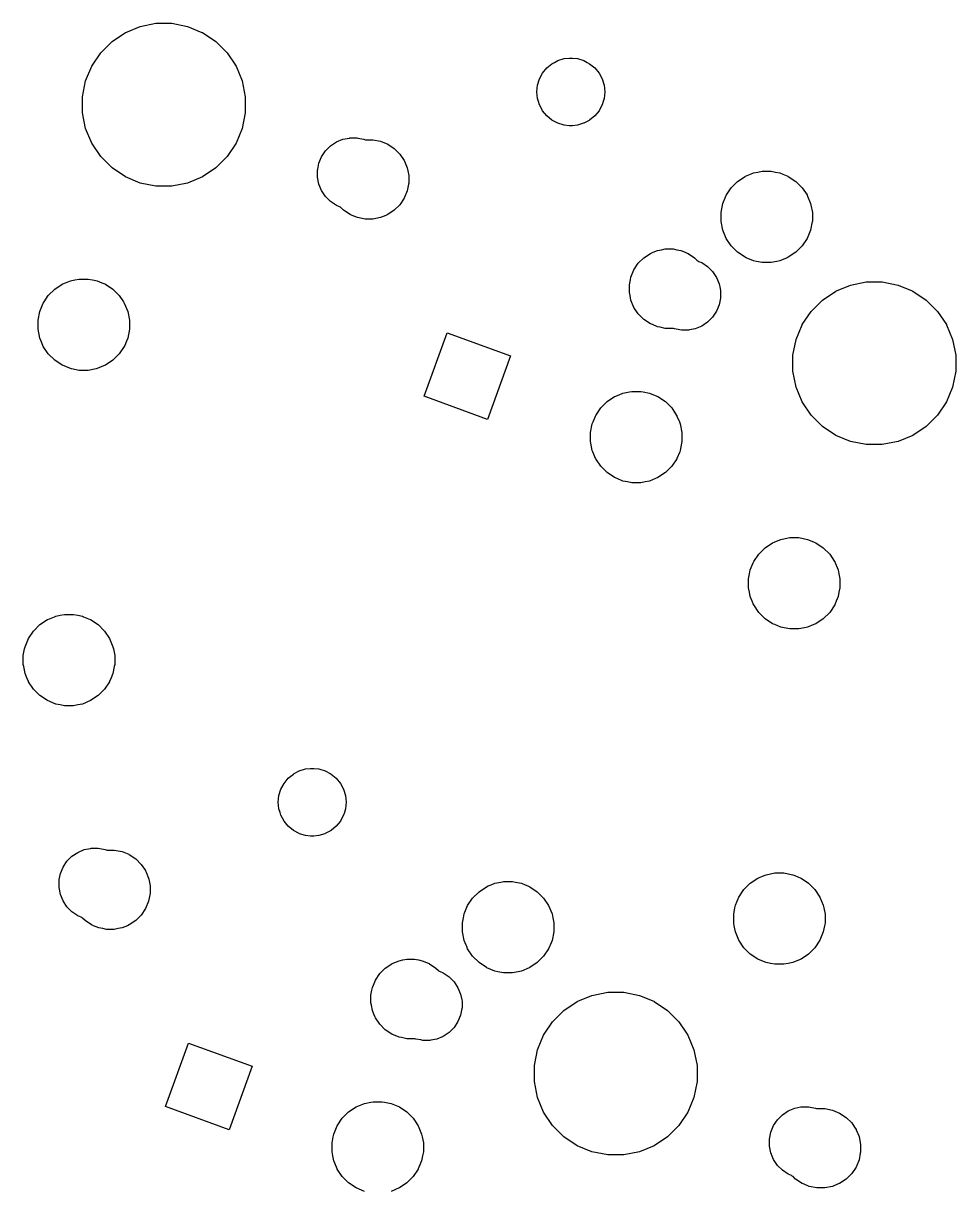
# Model space of a CAD drawing. Extents: x 74 to 361, y -185 to -87.
# Drawn here: x 151 to 174.49, y -144.86 to -115.47 of the extents above; entities that cross this region are included whole.
import ezdxf

# ---------------------------------------------------------------- set-up
doc = ezdxf.new("R2010")
doc.units = 0
doc.header["$MEASUREMENT"] = 0
doc.layers.add('BLACK', color=7, linetype='CONTINUOUS')

msp = doc.modelspace()

# ---------------------------------------------------------------- linework, layer by layer
at = {"layer": 'BLACK', "linetype": 'CONTINUOUS'}
for p, q in [((153.942, -115.544), (154.338, -115.465)), ((154.338, -115.465), (154.742, -115.465)), ((154.742, -115.465), (155.138, -115.544)), ((153.233, -115.923), (153.569, -115.699)), ((153.569, -115.699), (153.585, -115.692)), ((153.585, -115.692), (153.942, -115.544)), ((155.138, -115.544), (155.495, -115.692)), ((155.495, -115.692), (155.512, -115.699)), ((155.512, -115.699), (155.848, -115.923)), ((152.947, -116.209), (153.233, -115.923)), ((155.848, -115.923), (156.133, -116.209)), ((152.738, -116.522), (152.947, -116.209)), ((156.133, -116.209), (156.343, -116.522)), ((164.467, -116.404), (164.627, -116.355)), ((164.627, -116.355), (164.752, -116.343)), ((164.752, -116.343), (164.836, -116.343)), ((164.836, -116.343), (164.961, -116.355)), ((164.961, -116.355), (165.121, -116.404)), ((152.568, -116.918), (152.723, -116.545)), ((152.723, -116.545), (152.738, -116.522)), ((156.343, -116.522), (156.358, -116.545)), ((156.358, -116.545), (156.512, -116.918)), ((164.083, -116.719), (164.189, -116.589)), ((164.189, -116.589), (164.319, -116.483)), ((164.319, -116.483), (164.384, -116.448)), ((164.384, -116.448), (164.467, -116.404)), ((165.121, -116.404), (165.203, -116.448)), ((165.203, -116.448), (165.269, -116.483)), ((165.269, -116.483), (165.398, -116.589)), ((165.398, -116.589), (165.505, -116.719)), ((152.489, -117.314), (152.568, -116.918)), ((156.512, -116.918), (156.591, -117.314)), ((163.955, -117.027), (164.004, -116.867)), ((164.004, -116.867), (164.083, -116.719)), ((164.083, -116.719), (164.083, -116.719)), ((165.505, -116.719), (165.505, -116.719)), ((165.505, -116.719), (165.584, -116.867)), ((165.584, -116.867), (165.632, -117.027)), ((163.939, -117.194), (163.955, -117.027)), ((163.955, -117.361), (163.939, -117.194)), ((165.632, -117.027), (165.649, -117.194)), ((165.649, -117.194), (165.632, -117.361)), ((152.489, -117.718), (152.489, -117.314)), ((156.591, -117.314), (156.591, -117.718)), ((163.978, -117.436), (163.955, -117.361)), ((164.002, -117.516), (163.978, -117.436)), ((164.004, -117.521), (164.002, -117.516)), ((164.045, -117.598), (164.004, -117.521)), ((165.584, -117.521), (165.543, -117.598)), ((165.585, -117.516), (165.584, -117.521)), ((165.609, -117.436), (165.585, -117.516)), ((165.632, -117.361), (165.609, -117.436)), ((152.568, -118.115), (152.489, -117.718)), ((156.591, -117.718), (156.512, -118.115)), ((164.083, -117.669), (164.045, -117.598)), ((164.189, -117.799), (164.083, -117.669)), ((164.319, -117.905), (164.189, -117.799)), ((165.398, -117.799), (165.269, -117.905)), ((165.505, -117.669), (165.398, -117.799)), ((165.543, -117.598), (165.505, -117.669)), ((152.723, -118.488), (152.568, -118.115)), ((156.512, -118.115), (156.358, -118.488)), ((164.334, -117.913), (164.319, -117.905)), ((164.467, -117.984), (164.334, -117.913)), ((164.47, -117.985), (164.467, -117.984)), ((164.467, -117.984), (164.467, -117.984)), ((164.627, -118.033), (164.47, -117.985)), ((164.752, -118.045), (164.627, -118.033)), ((164.836, -118.045), (164.752, -118.045)), ((164.961, -118.033), (164.836, -118.045)), ((165.117, -117.985), (164.961, -118.033)), ((165.121, -117.984), (165.117, -117.985)), ((165.254, -117.913), (165.121, -117.984)), ((165.121, -117.984), (165.121, -117.984)), ((165.269, -117.905), (165.254, -117.913)), ((158.887, -118.455), (159.051, -118.388)), ((159.051, -118.388), (159.215, -118.355)), ((159.215, -118.355), (159.225, -118.353)), ((159.225, -118.353), (159.402, -118.353)), ((159.402, -118.353), (159.43, -118.358)), ((159.43, -118.358), (159.577, -118.388)), ((159.577, -118.388), (159.577, -118.388)), ((159.577, -118.388), (159.578, -118.388)), ((159.578, -118.388), (159.599, -118.394)), ((159.599, -118.394), (159.623, -118.397)), ((159.623, -118.397), (159.807, -118.397)), ((159.807, -118.397), (160, -118.435)), ((160, -118.435), (160.183, -118.511)), ((152.947, -118.824), (152.723, -118.488)), ((152.723, -118.488), (152.723, -118.488)), ((156.358, -118.488), (156.133, -118.824)), ((156.358, -118.488), (156.358, -118.488)), ((158.515, -118.827), (158.614, -118.68)), ((158.614, -118.68), (158.739, -118.554)), ((158.739, -118.554), (158.887, -118.455)), ((160.183, -118.511), (160.346, -118.62)), ((160.346, -118.62), (160.486, -118.759)), ((153.233, -119.11), (152.947, -118.824)), ((156.133, -118.824), (155.848, -119.11)), ((158.418, -119.137), (158.447, -118.991)), ((158.447, -118.991), (158.515, -118.827)), ((160.486, -118.759), (160.595, -118.923)), ((160.595, -118.923), (160.595, -118.923)), ((160.595, -118.923), (160.601, -118.937)), ((160.601, -118.937), (160.671, -119.106)), ((153.569, -119.334), (153.233, -119.11)), ((153.942, -119.489), (153.569, -119.334)), ((153.569, -119.334), (153.569, -119.334)), ((153.569, -119.334), (153.569, -119.334)), ((155.512, -119.334), (155.138, -119.489)), ((155.848, -119.11), (155.512, -119.334)), ((155.512, -119.334), (155.512, -119.334)), ((155.512, -119.334), (155.512, -119.334)), ((158.413, -119.165), (158.418, -119.137)), ((158.413, -119.343), (158.413, -119.165)), ((160.671, -119.106), (160.686, -119.183)), ((160.686, -119.183), (160.709, -119.299)), ((160.709, -119.299), (160.709, -119.496)), ((168.996, -119.448), (169.185, -119.322)), ((169.185, -119.322), (169.194, -119.318)), ((169.194, -119.318), (169.324, -119.264)), ((169.324, -119.264), (169.394, -119.235)), ((169.394, -119.235), (169.505, -119.213)), ((169.505, -119.213), (169.616, -119.191)), ((169.616, -119.191), (169.843, -119.191)), ((169.843, -119.191), (169.954, -119.213)), ((169.954, -119.213), (170.065, -119.235)), ((170.065, -119.235), (170.135, -119.264)), ((170.135, -119.264), (170.265, -119.318)), ((170.265, -119.318), (170.275, -119.322)), ((170.275, -119.322), (170.463, -119.448)), ((154.338, -119.567), (153.942, -119.489)), ((154.742, -119.567), (154.338, -119.567)), ((155.138, -119.489), (154.742, -119.567)), ((158.413, -119.345), (158.413, -119.343)), ((158.447, -119.517), (158.413, -119.345)), ((158.515, -119.681), (158.447, -119.517)), ((160.705, -119.519), (160.671, -119.69)), ((160.709, -119.496), (160.705, -119.519)), ((168.714, -119.791), (168.836, -119.608)), ((168.836, -119.608), (168.996, -119.448)), ((170.463, -119.448), (170.624, -119.608)), ((170.624, -119.608), (170.746, -119.791)), ((158.614, -119.828), (158.515, -119.681)), ((158.739, -119.954), (158.614, -119.828)), ((160.595, -119.872), (160.486, -120.036)), ((160.671, -119.69), (160.595, -119.872)), ((168.623, -120.006), (168.7, -119.819)), ((168.7, -119.819), (168.71, -119.797)), ((168.71, -119.797), (168.714, -119.791)), ((170.746, -119.791), (170.75, -119.797)), ((170.75, -119.797), (170.759, -119.819)), ((170.759, -119.819), (170.836, -120.006)), ((158.887, -120.052), (158.739, -119.954)), ((158.967, -120.086), (158.887, -120.052)), ((158.989, -120.097), (158.967, -120.086)), ((159.008, -120.113), (158.989, -120.097)), ((159.07, -120.175), (159.008, -120.113)), ((159.234, -120.285), (159.07, -120.175)), ((160.346, -120.175), (160.183, -120.285)), ((160.486, -120.036), (160.346, -120.175)), ((168.579, -120.229), (168.615, -120.047)), ((168.615, -120.047), (168.623, -120.006)), ((170.836, -120.006), (170.845, -120.047)), ((170.845, -120.047), (170.881, -120.229)), ((159.288, -120.307), (159.234, -120.285)), ((159.234, -120.285), (159.234, -120.285)), ((159.234, -120.285), (159.234, -120.285)), ((159.416, -120.36), (159.288, -120.307)), ((159.61, -120.399), (159.416, -120.36)), ((159.807, -120.399), (159.61, -120.399)), ((160, -120.36), (159.807, -120.399)), ((160.129, -120.307), (160, -120.36)), ((160.183, -120.285), (160.129, -120.307)), ((160.183, -120.285), (160.183, -120.285)), ((160.183, -120.285), (160.183, -120.285)), ((168.579, -120.455), (168.579, -120.229)), ((168.58, -120.463), (168.579, -120.455)), ((168.623, -120.678), (168.58, -120.463)), ((170.879, -120.463), (170.836, -120.678)), ((170.881, -120.455), (170.879, -120.463)), ((170.881, -120.229), (170.881, -120.455)), ((168.641, -120.721), (168.623, -120.678)), ((168.709, -120.886), (168.641, -120.721)), ((170.818, -120.721), (170.75, -120.886)), ((170.836, -120.678), (170.818, -120.721)), ((168.71, -120.887), (168.709, -120.886)), ((168.836, -121.076), (168.71, -120.887)), ((168.996, -121.236), (168.836, -121.076)), ((170.624, -121.076), (170.463, -121.236)), ((170.75, -120.887), (170.624, -121.076)), ((170.75, -120.886), (170.75, -120.887)), ((166.495, -121.513), (166.635, -121.373)), ((166.635, -121.373), (166.799, -121.264)), ((166.799, -121.264), (166.802, -121.262)), ((166.802, -121.262), (166.871, -121.234)), ((166.871, -121.234), (166.981, -121.188)), ((166.981, -121.188), (167.078, -121.169)), ((167.078, -121.169), (167.174, -121.15)), ((167.174, -121.15), (167.372, -121.15)), ((167.372, -121.15), (167.468, -121.169)), ((167.468, -121.169), (167.565, -121.188)), ((167.565, -121.188), (167.675, -121.234)), ((167.675, -121.234), (167.743, -121.262)), ((167.743, -121.262), (167.747, -121.264)), ((167.747, -121.264), (167.911, -121.373)), ((167.911, -121.373), (167.973, -121.436)), ((169.185, -121.362), (168.996, -121.236)), ((169.209, -121.372), (169.185, -121.362)), ((169.185, -121.362), (169.185, -121.362)), ((169.185, -121.362), (169.185, -121.362)), ((169.394, -121.449), (169.209, -121.372)), ((170.25, -121.372), (170.065, -121.449)), ((170.275, -121.362), (170.25, -121.372)), ((170.463, -121.236), (170.275, -121.362)), ((170.275, -121.362), (170.275, -121.362)), ((170.275, -121.362), (170.275, -121.362)), ((166.31, -121.859), (166.386, -121.677)), ((166.386, -121.677), (166.495, -121.513)), ((167.973, -121.436), (167.992, -121.451)), ((167.992, -121.451), (168.014, -121.463)), ((168.014, -121.463), (168.094, -121.496)), ((168.094, -121.496), (168.242, -121.595)), ((168.242, -121.595), (168.367, -121.72)), ((169.473, -121.465), (169.394, -121.449)), ((169.616, -121.493), (169.473, -121.465)), ((169.843, -121.493), (169.616, -121.493)), ((169.986, -121.465), (169.843, -121.493)), ((170.065, -121.449), (169.986, -121.465)), ((152.064, -122.004), (152.186, -121.954)), ((152.186, -121.954), (152.3, -121.931)), ((152.3, -121.931), (152.409, -121.91)), ((152.409, -121.91), (152.636, -121.91)), ((152.636, -121.91), (152.744, -121.931)), ((152.744, -121.931), (152.858, -121.954)), ((152.858, -121.954), (152.98, -122.004)), ((166.272, -122.052), (166.296, -121.93)), ((166.296, -121.93), (166.31, -121.859)), ((168.367, -121.72), (168.466, -121.868)), ((168.466, -121.868), (168.534, -122.032)), ((151.628, -122.327), (151.788, -122.167)), ((151.788, -122.167), (151.977, -122.041)), ((151.977, -122.041), (151.994, -122.034)), ((151.994, -122.034), (152.064, -122.004)), ((152.98, -122.004), (153.05, -122.034)), ((153.05, -122.034), (153.067, -122.041)), ((153.067, -122.041), (153.256, -122.167)), ((153.256, -122.167), (153.416, -122.327)), ((166.272, -122.249), (166.272, -122.052)), ((166.287, -122.327), (166.272, -122.249)), ((168.534, -122.032), (168.558, -122.151)), ((168.558, -122.151), (168.569, -122.206)), ((168.569, -122.206), (168.569, -122.383)), ((171.134, -122.439), (171.47, -122.214)), ((171.47, -122.214), (171.486, -122.208)), ((171.486, -122.208), (171.843, -122.06)), ((171.843, -122.06), (172.239, -121.981)), ((172.239, -121.981), (172.643, -121.981)), ((172.643, -121.981), (173.039, -122.06)), ((173.039, -122.06), (173.397, -122.208)), ((173.397, -122.208), (173.413, -122.214)), ((173.413, -122.214), (173.749, -122.439)), ((151.415, -122.725), (151.501, -122.517)), ((151.501, -122.517), (151.502, -122.515)), ((151.502, -122.515), (151.524, -122.483)), ((151.524, -122.483), (151.628, -122.327)), ((153.416, -122.327), (153.52, -122.483)), ((153.52, -122.483), (153.542, -122.515)), ((153.542, -122.515), (153.543, -122.517)), ((153.543, -122.517), (153.629, -122.725)), ((166.31, -122.443), (166.287, -122.327)), ((166.386, -122.625), (166.31, -122.443)), ((168.534, -122.557), (168.466, -122.721)), ((168.567, -122.389), (168.534, -122.557)), ((168.569, -122.383), (168.567, -122.389)), ((170.848, -122.725), (171.134, -122.439)), ((173.749, -122.439), (174.034, -122.725)), ((151.371, -122.947), (151.415, -122.727)), ((151.415, -122.727), (151.415, -122.725)), ((153.629, -122.725), (153.629, -122.727)), ((153.629, -122.727), (153.673, -122.947)), ((166.495, -122.789), (166.386, -122.625)), ((166.635, -122.928), (166.495, -122.789)), ((168.466, -122.721), (168.367, -122.869)), ((170.625, -123.059), (170.848, -122.725)), ((174.034, -122.725), (174.258, -123.059)), ((151.371, -123.174), (151.371, -122.947)), ((153.673, -122.947), (153.673, -123.174)), ((166.799, -123.038), (166.635, -122.928)), ((166.849, -123.059), (166.799, -123.038)), ((166.799, -123.038), (166.799, -123.038)), ((166.799, -123.038), (166.799, -123.038)), ((166.981, -123.113), (166.849, -123.059)), ((167.045, -123.126), (166.981, -123.113)), ((167.174, -123.152), (167.045, -123.126)), ((167.358, -123.152), (167.174, -123.152)), ((167.383, -123.154), (167.358, -123.152)), ((167.404, -123.161), (167.383, -123.154)), ((168.094, -123.093), (167.93, -123.161)), ((168.242, -122.994), (168.094, -123.093)), ((168.367, -122.869), (168.242, -122.994)), ((170.469, -123.434), (170.624, -123.06)), ((170.624, -123.06), (170.625, -123.059)), ((174.258, -123.059), (174.259, -123.06)), ((174.259, -123.06), (174.413, -123.434)), ((151.372, -123.176), (151.371, -123.174)), ((151.415, -123.396), (151.372, -123.176)), ((151.448, -123.474), (151.415, -123.396)), ((153.629, -123.396), (153.597, -123.474)), ((153.673, -123.176), (153.629, -123.396)), ((153.673, -123.174), (153.673, -123.176)), ((161.097, -124.863), (161.679, -123.264)), ((161.679, -123.264), (163.278, -123.846)), ((167.405, -123.161), (167.404, -123.161)), ((167.543, -123.188), (167.405, -123.161)), ((167.405, -123.161), (167.405, -123.161)), ((167.579, -123.195), (167.543, -123.188)), ((167.756, -123.195), (167.579, -123.195)), ((167.781, -123.191), (167.756, -123.195)), ((167.93, -123.161), (167.781, -123.191)), ((170.39, -123.83), (170.469, -123.434)), ((174.413, -123.434), (174.492, -123.83)), ((151.492, -123.581), (151.448, -123.474)), ((151.502, -123.606), (151.492, -123.581)), ((151.628, -123.794), (151.502, -123.606)), ((153.542, -123.606), (153.416, -123.794)), ((153.553, -123.581), (153.542, -123.606)), ((153.597, -123.474), (153.553, -123.581)), ((151.788, -123.955), (151.628, -123.794)), ((151.977, -124.081), (151.788, -123.955)), ((153.256, -123.955), (153.067, -124.081)), ((153.416, -123.794), (153.256, -123.955)), ((163.278, -123.846), (162.696, -125.445)), ((170.39, -124.234), (170.39, -123.83)), ((174.492, -123.83), (174.492, -124.234)), ((151.984, -124.083), (151.977, -124.081)), ((151.977, -124.081), (151.977, -124.081)), ((151.977, -124.081), (151.977, -124.081)), ((152.186, -124.167), (151.984, -124.083)), ((152.209, -124.172), (152.186, -124.167)), ((152.409, -124.212), (152.209, -124.172)), ((152.636, -124.212), (152.409, -124.212)), ((152.835, -124.172), (152.636, -124.212)), ((152.858, -124.167), (152.835, -124.172)), ((153.061, -124.083), (152.858, -124.167)), ((153.067, -124.081), (153.061, -124.083)), ((153.067, -124.081), (153.067, -124.081)), ((153.067, -124.081), (153.067, -124.081)), ((170.469, -124.63), (170.39, -124.234)), ((174.492, -124.234), (174.413, -124.63)), ((162.696, -125.445), (161.097, -124.863)), ((165.709, -124.999), (165.898, -124.873)), ((165.898, -124.873), (165.904, -124.87)), ((165.904, -124.87), (166.009, -124.826)), ((166.009, -124.826), (166.107, -124.786)), ((166.107, -124.786), (166.269, -124.754)), ((166.269, -124.754), (166.33, -124.742)), ((166.33, -124.742), (166.556, -124.742)), ((166.556, -124.742), (166.618, -124.754)), ((166.618, -124.754), (166.779, -124.786)), ((166.779, -124.786), (166.877, -124.826)), ((166.877, -124.826), (166.983, -124.87)), ((166.983, -124.87), (166.988, -124.873)), ((166.988, -124.873), (167.177, -124.999)), ((170.624, -125.003), (170.469, -124.63)), ((174.413, -124.63), (174.259, -125.003)), ((165.425, -125.345), (165.549, -125.159)), ((165.549, -125.159), (165.709, -124.999)), ((167.177, -124.999), (167.337, -125.159)), ((167.337, -125.159), (167.461, -125.345)), ((170.848, -125.339), (170.624, -125.003)), ((170.624, -125.003), (170.624, -125.003)), ((174.259, -125.003), (174.034, -125.339)), ((174.259, -125.003), (174.259, -125.003)), ((165.336, -125.557), (165.357, -125.507)), ((165.357, -125.507), (165.417, -125.361)), ((165.417, -125.361), (165.423, -125.347)), ((165.423, -125.347), (165.425, -125.345)), ((167.461, -125.345), (167.463, -125.347)), ((167.463, -125.347), (167.469, -125.361)), ((167.469, -125.361), (167.529, -125.507)), ((167.529, -125.507), (167.55, -125.557)), ((171.134, -125.625), (170.848, -125.339)), ((174.034, -125.339), (173.749, -125.625)), ((165.292, -125.779), (165.336, -125.557)), ((165.292, -126.006), (165.292, -125.779)), ((167.55, -125.557), (167.594, -125.779)), ((167.594, -125.779), (167.594, -126.006)), ((171.47, -125.85), (171.134, -125.625)), ((173.749, -125.625), (173.413, -125.85)), ((165.299, -126.043), (165.292, -126.006)), ((165.336, -126.228), (165.299, -126.043)), ((167.587, -126.043), (167.55, -126.228)), ((167.594, -126.006), (167.587, -126.043)), ((171.843, -126.004), (171.47, -125.85)), ((171.47, -125.85), (171.47, -125.85)), ((171.47, -125.85), (171.47, -125.85)), ((172.239, -126.083), (171.843, -126.004)), ((172.643, -126.083), (172.239, -126.083)), ((173.039, -126.004), (172.643, -126.083)), ((173.413, -125.85), (173.039, -126.004)), ((173.413, -125.85), (173.413, -125.85)), ((173.413, -125.85), (173.413, -125.85)), ((165.349, -126.26), (165.336, -126.228)), ((165.42, -126.43), (165.349, -126.26)), ((167.537, -126.26), (167.466, -126.43)), ((167.55, -126.228), (167.537, -126.26)), ((165.423, -126.438), (165.42, -126.43)), ((165.549, -126.626), (165.423, -126.438)), ((165.709, -126.787), (165.549, -126.626)), ((167.337, -126.626), (167.177, -126.787)), ((167.463, -126.438), (167.337, -126.626)), ((167.466, -126.43), (167.463, -126.438)), ((165.898, -126.913), (165.709, -126.787)), ((165.959, -126.938), (165.898, -126.913)), ((165.898, -126.913), (165.898, -126.913)), ((165.898, -126.913), (165.898, -126.913)), ((166.107, -126.999), (165.959, -126.938)), ((166.927, -126.938), (166.779, -126.999)), ((166.988, -126.913), (166.927, -126.938)), ((167.177, -126.787), (166.988, -126.913)), ((166.988, -126.913), (166.988, -126.913)), ((166.988, -126.913), (166.988, -126.913)), ((166.219, -127.022), (166.107, -126.999)), ((166.33, -127.044), (166.219, -127.022)), ((166.556, -127.044), (166.33, -127.044)), ((166.668, -127.022), (166.556, -127.044)), ((166.779, -126.999), (166.668, -127.022)), ((170.088, -128.469), (170.199, -128.447)), ((170.199, -128.447), (170.31, -128.425)), ((170.31, -128.425), (170.537, -128.425)), ((170.537, -128.425), (170.648, -128.447)), ((170.648, -128.447), (170.759, -128.469)), ((169.529, -128.842), (169.69, -128.682)), ((169.69, -128.682), (169.878, -128.556)), ((169.878, -128.556), (169.919, -128.539)), ((169.919, -128.539), (169.939, -128.531)), ((169.939, -128.531), (170.088, -128.469)), ((170.759, -128.469), (170.907, -128.531)), ((170.907, -128.531), (170.927, -128.539)), ((170.927, -128.539), (170.969, -128.556)), ((170.969, -128.556), (171.157, -128.682)), ((171.157, -128.682), (171.317, -128.842)), ((169.392, -129.058), (169.403, -129.031)), ((169.403, -129.031), (169.406, -129.027)), ((169.406, -129.027), (169.529, -128.842)), ((171.317, -128.842), (171.441, -129.027)), ((171.441, -129.027), (171.443, -129.031)), ((171.443, -129.031), (171.455, -129.058)), ((169.297, -129.337), (169.317, -129.24)), ((169.317, -129.24), (169.392, -129.058)), ((171.455, -129.058), (171.53, -129.24)), ((171.53, -129.24), (171.549, -129.337)), ((169.272, -129.463), (169.297, -129.337)), ((169.272, -129.69), (169.272, -129.463)), ((171.549, -129.337), (171.574, -129.463)), ((171.574, -129.463), (171.574, -129.69)), ((169.294, -129.799), (169.272, -129.69)), ((169.317, -129.912), (169.294, -129.799)), ((169.365, -130.028), (169.317, -129.912)), ((171.53, -129.912), (171.482, -130.028)), ((171.552, -129.799), (171.53, -129.912)), ((171.574, -129.69), (171.552, -129.799)), ((169.393, -130.096), (169.365, -130.028)), ((169.403, -130.121), (169.393, -130.096)), ((169.529, -130.31), (169.403, -130.121)), ((171.443, -130.121), (171.317, -130.31)), ((171.454, -130.096), (171.443, -130.121)), ((171.482, -130.028), (171.454, -130.096)), ((151.415, -130.619), (151.604, -130.493)), ((151.604, -130.493), (151.612, -130.489)), ((151.612, -130.489), (151.782, -130.419)), ((151.782, -130.419), (151.813, -130.406)), ((151.813, -130.406), (151.924, -130.384)), ((151.924, -130.384), (152.036, -130.362)), ((152.036, -130.362), (152.262, -130.362)), ((152.262, -130.362), (152.373, -130.384)), ((152.373, -130.384), (152.485, -130.406)), ((152.485, -130.406), (152.515, -130.419)), ((152.515, -130.419), (152.686, -130.489)), ((152.686, -130.489), (152.694, -130.493)), ((152.694, -130.493), (152.883, -130.619)), ((169.69, -130.47), (169.529, -130.31)), ((169.878, -130.596), (169.69, -130.47)), ((171.157, -130.47), (170.969, -130.596)), ((171.317, -130.31), (171.157, -130.47)), ((151.129, -130.968), (151.255, -130.779)), ((151.255, -130.779), (151.415, -130.619)), ((152.883, -130.619), (153.043, -130.779)), ((153.043, -130.779), (153.169, -130.968)), ((169.932, -130.619), (169.878, -130.596)), ((169.878, -130.596), (169.878, -130.596)), ((169.878, -130.596), (169.878, -130.596)), ((170.088, -130.683), (169.932, -130.619)), ((170.167, -130.699), (170.088, -130.683)), ((170.31, -130.727), (170.167, -130.699)), ((170.537, -130.727), (170.31, -130.727)), ((170.68, -130.699), (170.537, -130.727)), ((170.759, -130.683), (170.68, -130.699)), ((170.914, -130.619), (170.759, -130.683)), ((170.969, -130.596), (170.914, -130.619)), ((170.969, -130.596), (170.969, -130.596)), ((170.969, -130.596), (170.969, -130.596)), ((151.042, -131.177), (151.127, -130.972)), ((151.127, -130.972), (151.129, -130.968)), ((151.129, -130.968), (151.129, -130.968)), ((153.169, -130.968), (153.169, -130.968)), ((153.169, -130.968), (153.171, -130.972)), ((153.171, -130.972), (153.256, -131.177)), ((150.998, -131.399), (151.031, -131.232)), ((151.031, -131.232), (151.042, -131.177)), ((153.256, -131.177), (153.267, -131.232)), ((153.267, -131.232), (153.3, -131.399)), ((150.998, -131.626), (150.998, -131.399)), ((151.007, -131.671), (150.998, -131.626)), ((151.042, -131.848), (151.007, -131.671)), ((153.291, -131.671), (153.256, -131.848)), ((153.3, -131.626), (153.291, -131.671)), ((153.3, -131.399), (153.3, -131.626)), ((151.087, -131.957), (151.042, -131.848)), ((151.127, -132.054), (151.087, -131.957)), ((153.211, -131.957), (153.17, -132.054)), ((153.256, -131.848), (153.211, -131.957)), ((151.129, -132.058), (151.127, -132.054)), ((151.255, -132.246), (151.129, -132.058)), ((151.415, -132.407), (151.255, -132.246)), ((153.043, -132.246), (152.883, -132.407)), ((153.169, -132.058), (153.043, -132.246)), ((153.17, -132.054), (153.169, -132.058)), ((151.604, -132.533), (151.415, -132.407)), ((151.813, -132.619), (151.604, -132.533)), ((152.694, -132.533), (152.485, -132.619)), ((152.883, -132.407), (152.694, -132.533)), ((151.924, -132.642), (151.813, -132.619)), ((152.036, -132.664), (151.924, -132.642)), ((152.262, -132.664), (152.036, -132.664)), ((152.373, -132.642), (152.262, -132.664)), ((152.485, -132.619), (152.373, -132.642)), ((157.825, -134.372), (157.951, -134.305)), ((157.951, -134.305), (158.111, -134.256)), ((158.111, -134.256), (158.236, -134.244)), ((158.236, -134.244), (158.32, -134.244)), ((158.32, -134.244), (158.445, -134.256)), ((158.445, -134.256), (158.606, -134.305)), ((158.606, -134.305), (158.732, -134.372)), ((157.567, -134.62), (157.674, -134.49)), ((157.674, -134.49), (157.803, -134.384)), ((157.803, -134.384), (157.825, -134.372)), ((158.732, -134.372), (158.753, -134.384)), ((158.753, -134.384), (158.883, -134.49)), ((158.883, -134.49), (158.989, -134.62)), ((157.44, -134.928), (157.488, -134.768)), ((157.488, -134.768), (157.567, -134.62)), ((157.567, -134.62), (157.567, -134.62)), ((158.989, -134.62), (158.989, -134.62)), ((158.989, -134.62), (159.068, -134.768)), ((159.068, -134.768), (159.117, -134.928)), ((157.423, -135.095), (157.44, -134.928)), ((157.44, -135.262), (157.423, -135.095)), ((159.117, -134.928), (159.133, -135.095)), ((159.133, -135.095), (159.117, -135.262)), ((157.468, -135.356), (157.44, -135.262)), ((157.487, -135.417), (157.468, -135.356)), ((157.488, -135.422), (157.487, -135.417)), ((157.529, -135.499), (157.488, -135.422)), ((157.567, -135.57), (157.529, -135.499)), ((159.027, -135.499), (158.989, -135.57)), ((159.068, -135.422), (159.027, -135.499)), ((159.07, -135.417), (159.068, -135.422)), ((159.088, -135.356), (159.07, -135.417)), ((159.117, -135.262), (159.088, -135.356)), ((157.674, -135.7), (157.567, -135.57)), ((157.803, -135.806), (157.674, -135.7)), ((158.883, -135.7), (158.753, -135.806)), ((158.989, -135.57), (158.883, -135.7)), ((157.951, -135.885), (157.803, -135.806)), ((157.803, -135.806), (157.803, -135.806)), ((157.959, -135.887), (157.951, -135.885)), ((157.951, -135.885), (157.951, -135.885)), ((158.111, -135.934), (157.959, -135.887)), ((158.236, -135.946), (158.111, -135.934)), ((158.32, -135.946), (158.236, -135.946)), ((158.445, -135.934), (158.32, -135.946)), ((158.598, -135.887), (158.445, -135.934)), ((158.606, -135.885), (158.598, -135.887)), ((158.753, -135.806), (158.606, -135.885)), ((158.606, -135.885), (158.606, -135.885)), ((158.753, -135.806), (158.753, -135.806)), ((152.224, -136.455), (152.371, -136.357)), ((152.371, -136.357), (152.535, -136.289)), ((152.535, -136.289), (152.688, -136.258)), ((152.688, -136.258), (152.709, -136.254)), ((152.709, -136.254), (152.887, -136.254)), ((152.887, -136.254), (152.923, -136.261)), ((152.923, -136.261), (153.061, -136.289)), ((153.061, -136.289), (153.061, -136.289)), ((153.061, -136.289), (153.062, -136.289)), ((153.062, -136.289), (153.083, -136.295)), ((153.083, -136.295), (153.108, -136.298)), ((153.108, -136.298), (153.291, -136.298)), ((153.291, -136.298), (153.388, -136.317)), ((153.388, -136.317), (153.485, -136.336)), ((153.485, -136.336), (153.613, -136.389)), ((152, -136.728), (152.098, -136.581)), ((152.098, -136.581), (152.224, -136.455)), ((153.613, -136.389), (153.653, -136.406)), ((153.653, -136.406), (153.667, -136.412)), ((153.667, -136.412), (153.831, -136.521)), ((153.831, -136.521), (153.97, -136.661)), ((153.97, -136.661), (154.075, -136.817)), ((151.903, -137.038), (151.932, -136.892)), ((151.932, -136.892), (152, -136.728)), ((154.075, -136.817), (154.08, -136.825)), ((154.08, -136.825), (154.094, -136.859)), ((154.094, -136.859), (154.155, -137.007)), ((169.508, -137.007), (169.663, -136.943)), ((169.663, -136.943), (169.714, -136.921)), ((169.714, -136.921), (169.825, -136.899)), ((169.825, -136.899), (169.937, -136.877)), ((169.937, -136.877), (170.163, -136.877)), ((170.163, -136.877), (170.275, -136.899)), ((170.275, -136.899), (170.386, -136.921)), ((170.386, -136.921), (170.437, -136.943)), ((170.437, -136.943), (170.592, -137.007)), ((151.897, -137.066), (151.903, -137.038)), ((151.897, -137.244), (151.897, -137.066)), ((151.898, -137.246), (151.897, -137.244)), ((151.932, -137.418), (151.898, -137.246)), ((154.155, -137.007), (154.161, -137.036)), ((154.161, -137.036), (154.194, -137.2)), ((154.194, -137.2), (154.194, -137.397)), ((162.481, -137.349), (162.669, -137.223)), ((162.669, -137.223), (162.713, -137.205)), ((162.713, -137.205), (162.788, -137.174)), ((162.788, -137.174), (162.879, -137.136)), ((162.879, -137.136), (163.028, -137.107)), ((163.028, -137.107), (163.101, -137.092)), ((163.101, -137.092), (163.328, -137.092)), ((163.328, -137.092), (163.4, -137.107)), ((163.4, -137.107), (163.55, -137.136)), ((163.55, -137.136), (163.64, -137.174)), ((163.64, -137.174), (163.715, -137.205)), ((163.715, -137.205), (163.759, -137.223)), ((163.759, -137.223), (163.948, -137.349)), ((169.156, -137.294), (169.316, -137.134)), ((169.316, -137.134), (169.505, -137.008)), ((169.505, -137.008), (169.508, -137.007)), ((170.592, -137.007), (170.595, -137.008)), ((170.595, -137.008), (170.784, -137.134)), ((170.784, -137.134), (170.944, -137.294)), ((152, -137.582), (151.932, -137.418)), ((154.188, -137.427), (154.155, -137.591)), ((154.194, -137.397), (154.188, -137.427)), ((162.194, -137.698), (162.32, -137.509)), ((162.32, -137.509), (162.481, -137.349)), ((163.948, -137.349), (164.108, -137.509)), ((164.108, -137.509), (164.234, -137.698)), ((168.943, -137.692), (169.03, -137.483)), ((169.03, -137.483), (169.156, -137.294)), ((170.944, -137.294), (171.07, -137.483)), ((171.07, -137.483), (171.157, -137.692)), ((152.098, -137.729), (152, -137.582)), ((152.224, -137.855), (152.098, -137.729)), ((154.08, -137.773), (153.97, -137.937)), ((154.155, -137.591), (154.08, -137.773)), ((162.107, -137.907), (162.194, -137.698)), ((164.234, -137.698), (164.321, -137.907)), ((168.899, -137.915), (168.931, -137.756)), ((168.931, -137.756), (168.943, -137.692)), ((171.157, -137.692), (171.17, -137.756)), ((171.17, -137.756), (171.201, -137.915)), ((152.371, -137.954), (152.224, -137.855)), ((152.452, -137.987), (152.371, -137.954)), ((152.474, -137.998), (152.452, -137.987)), ((152.493, -138.014), (152.474, -137.998)), ((152.555, -138.076), (152.493, -138.014)), ((152.719, -138.186), (152.555, -138.076)), ((153.831, -138.076), (153.667, -138.186)), ((153.97, -137.937), (153.831, -138.076)), ((162.063, -138.13), (162.088, -138.007)), ((162.063, -138.357), (162.063, -138.13)), ((162.088, -138.007), (162.107, -137.907)), ((164.321, -137.907), (164.341, -138.007)), ((164.341, -138.007), (164.365, -138.13)), ((164.365, -138.13), (164.365, -138.357)), ((168.899, -138.142), (168.899, -137.915)), ((168.912, -138.206), (168.899, -138.142)), ((171.201, -138.142), (171.188, -138.206)), ((171.201, -137.915), (171.201, -138.142)), ((152.767, -138.206), (152.719, -138.186)), ((152.719, -138.186), (152.719, -138.186)), ((152.719, -138.186), (152.719, -138.186)), ((152.901, -138.261), (152.767, -138.206)), ((152.998, -138.28), (152.901, -138.261)), ((153.094, -138.3), (152.998, -138.28)), ((153.291, -138.3), (153.094, -138.3)), ((153.388, -138.28), (153.291, -138.3)), ((153.485, -138.261), (153.388, -138.28)), ((153.619, -138.206), (153.485, -138.261)), ((153.667, -138.186), (153.619, -138.206)), ((153.667, -138.186), (153.667, -138.186)), ((153.667, -138.186), (153.667, -138.186)), ((162.065, -138.364), (162.063, -138.357)), ((162.107, -138.579), (162.065, -138.364)), ((164.364, -138.364), (164.321, -138.579)), ((164.365, -138.357), (164.364, -138.364)), ((168.943, -138.364), (168.912, -138.206)), ((169.03, -138.573), (168.943, -138.364)), ((171.157, -138.364), (171.07, -138.573)), ((171.188, -138.206), (171.157, -138.364)), ((162.155, -138.693), (162.107, -138.579)), ((162.171, -138.732), (162.155, -138.693)), ((162.194, -138.788), (162.171, -138.732)), ((164.257, -138.732), (164.234, -138.788)), ((164.274, -138.693), (164.257, -138.732)), ((164.321, -138.579), (164.274, -138.693)), ((169.156, -138.762), (169.03, -138.573)), ((171.07, -138.573), (170.944, -138.762)), ((162.32, -138.977), (162.194, -138.788)), ((162.481, -139.137), (162.32, -138.977)), ((164.108, -138.977), (163.948, -139.137)), ((164.234, -138.788), (164.108, -138.977)), ((169.316, -138.922), (169.156, -138.762)), ((169.505, -139.048), (169.316, -138.922)), ((170.784, -138.922), (170.595, -139.048)), ((170.944, -138.762), (170.784, -138.922)), ((159.98, -139.414), (160.119, -139.274)), ((160.119, -139.274), (160.283, -139.165)), ((160.283, -139.165), (160.29, -139.162)), ((160.29, -139.162), (160.356, -139.135)), ((160.356, -139.135), (160.465, -139.089)), ((160.465, -139.089), (160.562, -139.07)), ((160.562, -139.07), (160.659, -139.051)), ((160.659, -139.051), (160.856, -139.051)), ((160.856, -139.051), (160.953, -139.07)), ((160.953, -139.07), (161.049, -139.089)), ((161.049, -139.089), (161.159, -139.135)), ((161.159, -139.135), (161.225, -139.162)), ((161.225, -139.162), (161.232, -139.165)), ((161.232, -139.165), (161.396, -139.274)), ((161.396, -139.274), (161.458, -139.337)), ((162.669, -139.263), (162.481, -139.137)), ((162.68, -139.268), (162.669, -139.263)), ((162.669, -139.263), (162.669, -139.263)), ((162.669, -139.263), (162.669, -139.263)), ((162.879, -139.35), (162.68, -139.268)), ((163.748, -139.268), (163.55, -139.35)), ((163.759, -139.263), (163.748, -139.268)), ((163.948, -139.137), (163.759, -139.263)), ((163.759, -139.263), (163.759, -139.263)), ((163.759, -139.263), (163.759, -139.263)), ((169.566, -139.074), (169.505, -139.048)), ((169.505, -139.048), (169.505, -139.048)), ((169.505, -139.048), (169.505, -139.048)), ((169.714, -139.135), (169.566, -139.074)), ((169.825, -139.157), (169.714, -139.135)), ((169.937, -139.179), (169.825, -139.157)), ((170.163, -139.179), (169.937, -139.179)), ((170.275, -139.157), (170.163, -139.179)), ((170.386, -139.135), (170.275, -139.157)), ((170.534, -139.074), (170.386, -139.135)), ((170.595, -139.048), (170.534, -139.074)), ((170.595, -139.048), (170.595, -139.048)), ((170.595, -139.048), (170.595, -139.048)), ((159.795, -139.76), (159.861, -139.6)), ((159.861, -139.6), (159.87, -139.578)), ((159.87, -139.578), (159.98, -139.414)), ((159.87, -139.578), (159.87, -139.578)), ((161.458, -139.337), (161.477, -139.352)), ((161.477, -139.352), (161.498, -139.364)), ((161.498, -139.364), (161.579, -139.397)), ((161.579, -139.397), (161.726, -139.496)), ((161.726, -139.496), (161.852, -139.621)), ((162.958, -139.366), (162.879, -139.35)), ((163.101, -139.394), (162.958, -139.366)), ((163.328, -139.394), (163.101, -139.394)), ((163.471, -139.366), (163.328, -139.394)), ((163.55, -139.35), (163.471, -139.366)), ((159.756, -139.953), (159.78, -139.832)), ((159.78, -139.832), (159.795, -139.76)), ((161.852, -139.621), (161.951, -139.769)), ((161.951, -139.769), (162.018, -139.933)), ((165.327, -139.961), (165.724, -139.882)), ((165.724, -139.882), (166.128, -139.882)), ((166.128, -139.882), (166.524, -139.961)), ((159.756, -140.151), (159.756, -139.953)), ((159.768, -140.21), (159.756, -140.151)), ((162.018, -139.933), (162.046, -140.07)), ((162.046, -140.07), (162.053, -140.107)), ((162.053, -140.107), (162.053, -140.284)), ((164.618, -140.34), (164.954, -140.116)), ((164.954, -140.116), (164.968, -140.11)), ((164.968, -140.11), (165.327, -139.961)), ((166.524, -139.961), (166.884, -140.11)), ((166.884, -140.11), (166.897, -140.116)), ((166.897, -140.116), (167.233, -140.34)), ((159.795, -140.344), (159.768, -140.21)), ((159.832, -140.434), (159.795, -140.344)), ((159.865, -140.513), (159.832, -140.434)), ((162.018, -140.458), (161.951, -140.622)), ((162.052, -140.292), (162.018, -140.458)), ((162.053, -140.284), (162.052, -140.292)), ((164.333, -140.626), (164.618, -140.34)), ((167.233, -140.34), (167.519, -140.626)), ((159.87, -140.526), (159.865, -140.513)), ((159.98, -140.69), (159.87, -140.526)), ((160.119, -140.83), (159.98, -140.69)), ((161.852, -140.77), (161.726, -140.896)), ((161.951, -140.622), (161.852, -140.77)), ((164.123, -140.939), (164.333, -140.626)), ((167.519, -140.626), (167.728, -140.939)), ((160.283, -140.939), (160.119, -140.83)), ((160.288, -140.941), (160.283, -140.939)), ((160.283, -140.939), (160.283, -140.939)), ((160.283, -140.939), (160.283, -140.939)), ((160.465, -141.015), (160.288, -140.941)), ((160.529, -141.027), (160.465, -141.015)), ((160.659, -141.053), (160.529, -141.027)), ((160.843, -141.053), (160.659, -141.053)), ((160.867, -141.055), (160.843, -141.053)), ((160.888, -141.062), (160.867, -141.055)), ((160.889, -141.062), (160.888, -141.062)), ((161.012, -141.086), (160.889, -141.062)), ((160.889, -141.062), (160.889, -141.062)), ((161.063, -141.097), (161.012, -141.086)), ((161.415, -141.062), (161.266, -141.092)), ((161.579, -140.994), (161.415, -141.062)), ((161.726, -140.896), (161.579, -140.994)), ((163.954, -141.335), (164.108, -140.962)), ((164.108, -140.962), (164.123, -140.939)), ((167.728, -140.939), (167.743, -140.962)), ((167.743, -140.962), (167.898, -141.335)), ((154.581, -142.764), (155.163, -141.165)), ((155.163, -141.165), (156.763, -141.747)), ((161.241, -141.097), (161.063, -141.097)), ((161.266, -141.092), (161.241, -141.097)), ((163.875, -141.731), (163.954, -141.335)), ((167.898, -141.335), (167.977, -141.731)), ((156.763, -141.747), (156.181, -143.346)), ((163.875, -142.135), (163.875, -141.731)), ((167.977, -141.731), (167.977, -142.135)), ((163.954, -142.531), (163.875, -142.135)), ((167.977, -142.135), (167.898, -142.531)), ((164.108, -142.905), (163.954, -142.531)), ((167.898, -142.531), (167.743, -142.905)), ((156.181, -143.346), (154.581, -142.764)), ((159.194, -142.9), (159.382, -142.774)), ((159.382, -142.774), (159.592, -142.687)), ((159.592, -142.687), (159.753, -142.655)), ((159.753, -142.655), (159.814, -142.643)), ((159.814, -142.643), (160.041, -142.643)), ((160.041, -142.643), (160.102, -142.655)), ((160.102, -142.655), (160.263, -142.687)), ((160.263, -142.687), (160.473, -142.774)), ((160.473, -142.774), (160.661, -142.9)), ((170.273, -142.872), (170.437, -142.804)), ((170.437, -142.804), (170.589, -142.774)), ((170.589, -142.774), (170.611, -142.77)), ((170.611, -142.77), (170.788, -142.77)), ((170.788, -142.77), (170.824, -142.777)), ((170.824, -142.777), (170.962, -142.804)), ((170.962, -142.804), (170.962, -142.804)), ((170.962, -142.804), (170.963, -142.804)), ((170.963, -142.804), (170.984, -142.811)), ((170.984, -142.811), (171.009, -142.813)), ((171.009, -142.813), (171.193, -142.813)), ((171.193, -142.813), (171.386, -142.852)), ((158.908, -143.249), (159.034, -143.06)), ((159.034, -143.06), (159.194, -142.9)), ((160.661, -142.9), (160.822, -143.06)), ((160.822, -143.06), (160.948, -143.249)), ((164.333, -143.241), (164.108, -142.905)), ((164.108, -142.905), (164.108, -142.905)), ((167.743, -142.905), (167.519, -143.241)), ((167.743, -142.905), (167.743, -142.905)), ((169.901, -143.244), (170, -143.096)), ((170, -143.096), (170.125, -142.971)), ((170.125, -142.971), (170.273, -142.872)), ((171.386, -142.852), (171.568, -142.927)), ((171.568, -142.927), (171.732, -143.037)), ((171.732, -143.037), (171.872, -143.176)), ((158.821, -143.458), (158.908, -143.249)), ((160.948, -143.249), (161.034, -143.458)), ((164.618, -143.526), (164.333, -143.241)), ((167.519, -143.241), (167.233, -143.526)), ((169.798, -143.582), (169.833, -143.408)), ((169.833, -143.408), (169.901, -143.244)), ((171.872, -143.176), (171.945, -143.285)), ((171.945, -143.285), (171.981, -143.34)), ((171.981, -143.34), (171.986, -143.352)), ((171.986, -143.352), (172.057, -143.522)), ((158.777, -143.68), (158.808, -143.524)), ((158.777, -143.907), (158.777, -143.68)), ((158.808, -143.524), (158.821, -143.458)), ((161.034, -143.458), (161.048, -143.524)), ((161.048, -143.524), (161.079, -143.68)), ((161.079, -143.68), (161.079, -143.907)), ((164.954, -143.751), (164.618, -143.526)), ((167.233, -143.526), (166.897, -143.751)), ((169.798, -143.759), (169.798, -143.582)), ((172.057, -143.522), (172.058, -143.53)), ((172.058, -143.53), (172.095, -143.716)), ((172.095, -143.716), (172.095, -143.913)), ((158.796, -144.003), (158.777, -143.907)), ((158.821, -144.13), (158.796, -144.003)), ((161.06, -144.003), (161.034, -144.13)), ((161.079, -143.907), (161.06, -144.003)), ((165.327, -143.905), (164.954, -143.751)), ((164.954, -143.751), (164.954, -143.751)), ((164.954, -143.751), (164.954, -143.751)), ((165.724, -143.984), (165.327, -143.905)), ((166.128, -143.984), (165.724, -143.984)), ((166.524, -143.905), (166.128, -143.984)), ((166.897, -143.751), (166.524, -143.905)), ((166.897, -143.751), (166.897, -143.751)), ((166.897, -143.751), (166.897, -143.751)), ((169.833, -143.933), (169.798, -143.759)), ((169.901, -144.097), (169.833, -143.933)), ((172.089, -143.942), (172.057, -144.106)), ((172.095, -143.913), (172.089, -143.942)), ((158.846, -144.191), (158.821, -144.13)), ((158.905, -144.332), (158.846, -144.191)), ((161.009, -144.191), (160.951, -144.332)), ((161.034, -144.13), (161.009, -144.191)), ((170, -144.245), (169.901, -144.097)), ((170.125, -144.37), (170, -144.245)), ((171.981, -144.288), (171.872, -144.452)), ((172.057, -144.106), (171.981, -144.288)), ((158.908, -144.339), (158.905, -144.332)), ((159.034, -144.528), (158.908, -144.339)), ((159.194, -144.688), (159.034, -144.528)), ((160.822, -144.528), (160.661, -144.688)), ((160.948, -144.339), (160.822, -144.528)), ((160.951, -144.332), (160.948, -144.339)), ((170.273, -144.469), (170.125, -144.37)), ((170.353, -144.502), (170.273, -144.469)), ((170.375, -144.514), (170.353, -144.502)), ((170.394, -144.529), (170.375, -144.514)), ((170.456, -144.592), (170.394, -144.529)), ((170.62, -144.701), (170.456, -144.592)), ((171.732, -144.592), (171.568, -144.701)), ((171.872, -144.452), (171.732, -144.592)), ((159.382, -144.814), (159.194, -144.688)), ((159.386, -144.815), (159.382, -144.814)), ((159.382, -144.814), (159.382, -144.814)), ((159.382, -144.814), (159.382, -144.814)), ((159.592, -144.901), (159.386, -144.815)), ((160.469, -144.815), (160.263, -144.901)), ((160.473, -144.814), (160.469, -144.815)), ((160.661, -144.688), (160.473, -144.814)), ((160.473, -144.814), (160.473, -144.814)), ((160.473, -144.814), (160.473, -144.814)), ((170.673, -144.723), (170.62, -144.701)), ((170.62, -144.701), (170.62, -144.701)), ((170.62, -144.701), (170.62, -144.701)), ((170.802, -144.777), (170.673, -144.723)), ((170.995, -144.815), (170.802, -144.777)), ((171.193, -144.815), (170.995, -144.815)), ((171.386, -144.777), (171.193, -144.815)), ((171.515, -144.723), (171.386, -144.777)), ((171.568, -144.701), (171.515, -144.723)), ((171.568, -144.701), (171.568, -144.701)), ((171.568, -144.701), (171.568, -144.701))]:
    msp.add_line(p, q, dxfattribs=at)

doc.saveas('drawing.dxf')
